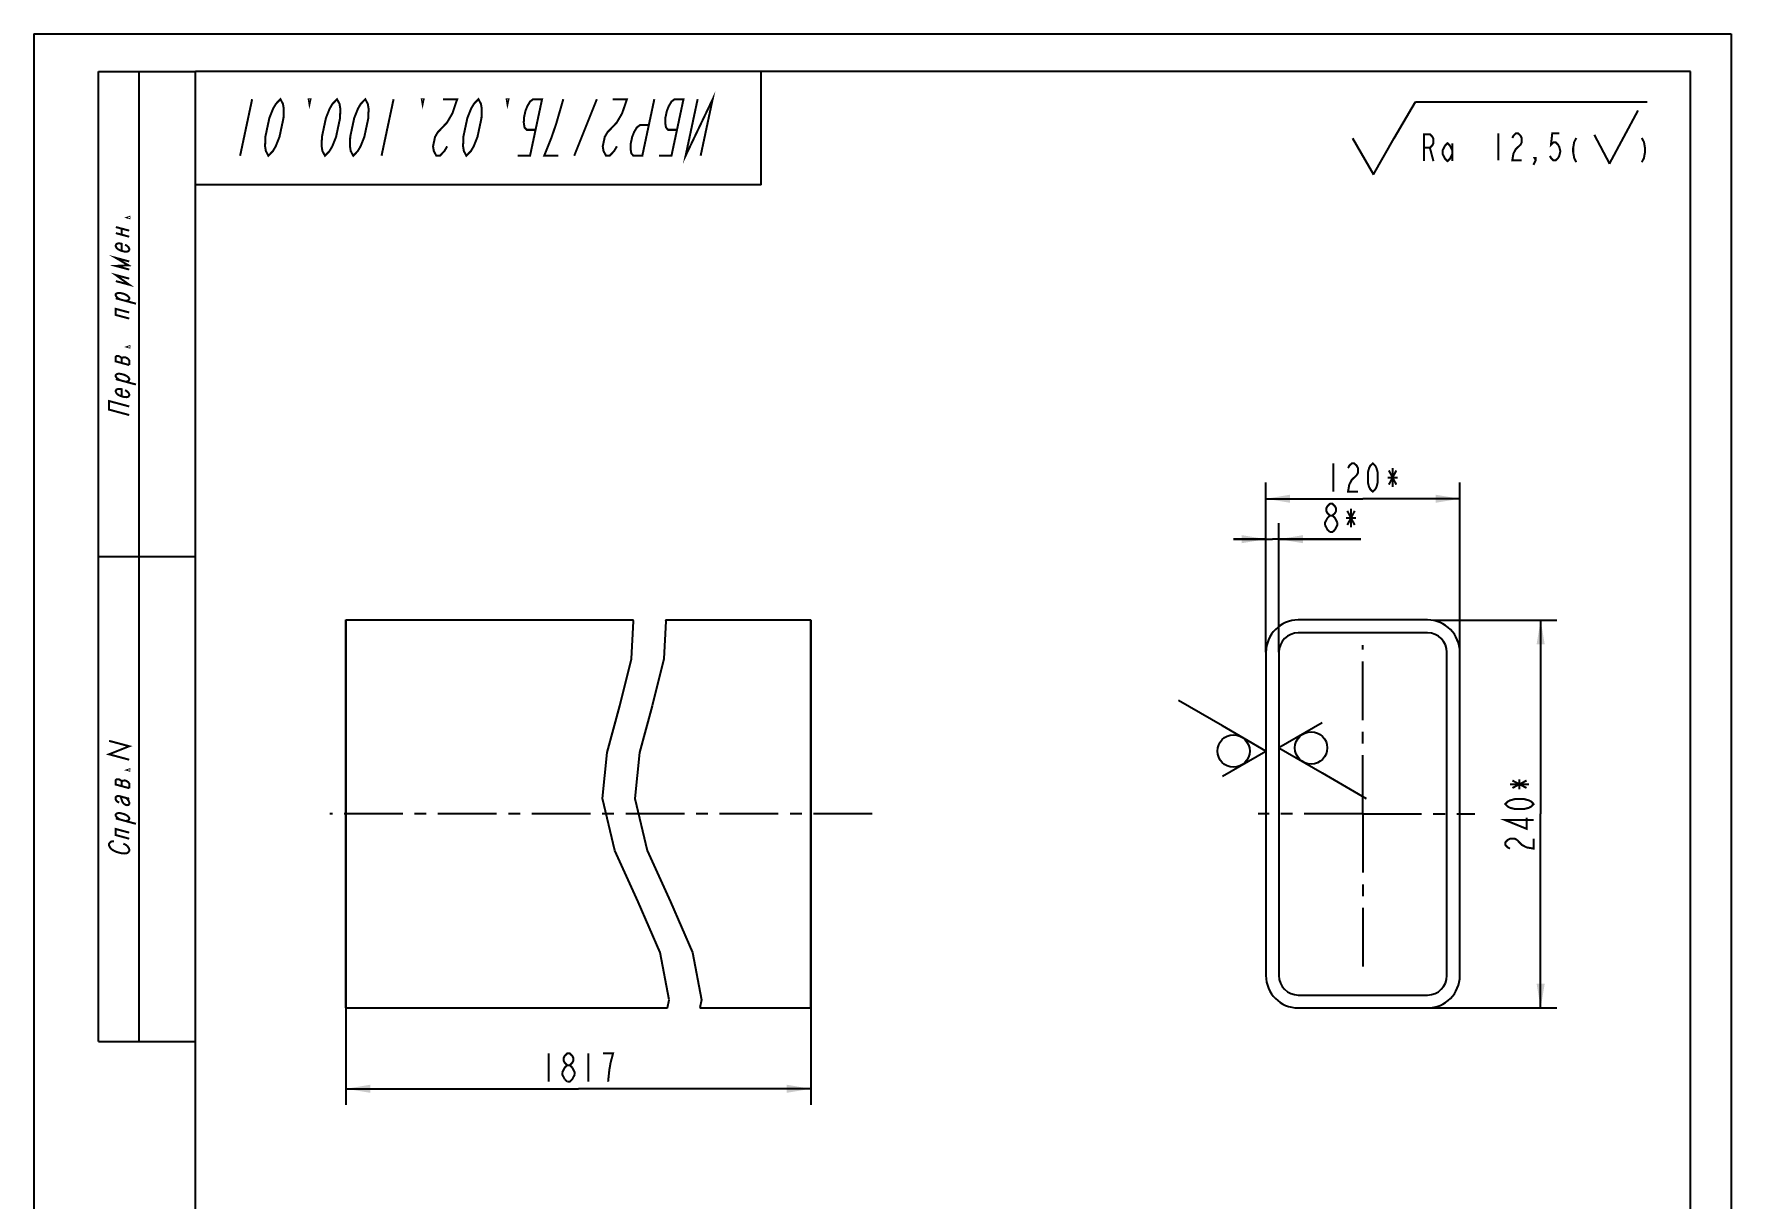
# Model space of a CAD drawing. Header units: millimetres. Extents: x 0 to 585, y 0 to 408.
# Drawn here: x 0 to 210, y 153 to 297 of the extents above; entities that cross this region are included whole.
import ezdxf

# ---------------------------------------------------------------- set-up
doc = ezdxf.new("R2010")
doc.units = ezdxf.units.MM
doc.header["$LTSCALE"] = 19.36
doc.linetypes.add('CENTER', pattern=[0.6, 0.375, -0.075, 0.075, -0.075])
doc.layers.get('0').update_dxf_attribs({"linetype": 'CONTINUOUS'})
for name, color, linetype in [('ALL_AXIS', 7, 'CONTINUOUS'), ('ALL_DIMENSIONS', 7, 'CONTINUOUS'), ('ALL_ROUND', 7, 'CONTINUOUS'), ('ALL_SURF_FIN', 7, 'CONTINUOUS')]:
    doc.layers.add(name, color=color, linetype=linetype)
doc.styles.get("Standard").update_dxf_attribs({"font": 'txt', "width": 0.7})
doc.dimstyles.new('DIMSTYLE_1', dxfattribs={"dimtxt": 3.5, "dimasz": 3, "dimexe": 0.18, "dimexo": 0.0625, "dimgap": 0.09, "dimtad": 1, "dimlfac": 5, "dimdsep": 46, "dimtxsty": 'STANDARD', "dimblk": '_FILLED', "dimblk1": '_FILLED', "dimblk2": '_FILLED', "dimcen": 0.09, "dimadec": 0, "dimazin": 0, "dimtp": 1.2, "dimtm": 1.2, "dimtfac": 1, "dimtofl": 0, "dimtmove": 0, "dimatfit": 3, "dimldrblk": '_FILLED', "dimfxl": 1, "dimtolj": 1, "dimarcsym": 0})
doc.dimstyles.new('DIMSTYLE_2', dxfattribs={"dimtxt": 3.5, "dimasz": 3, "dimexe": 0.18, "dimexo": 0.0625, "dimgap": 0.09, "dimtad": 1, "dimlfac": 5, "dimdsep": 46, "dimtxsty": 'STANDARD', "dimblk": '_FILLED', "dimblk1": '_FILLED', "dimblk2": '_FILLED', "dimcen": 0.09, "dimadec": 0, "dimazin": 0, "dimtp": 0.3, "dimtm": 0.3, "dimtfac": 1, "dimtofl": 0, "dimtmove": 0, "dimatfit": 3, "dimldrblk": '_FILLED', "dimfxl": 1, "dimtolj": 1, "dimarcsym": 0})
doc.dimstyles.new('DIMSTYLE_3', dxfattribs={"dimtxt": 3.5, "dimasz": 3, "dimexe": 0.18, "dimexo": 0.0625, "dimgap": 0.09, "dimtad": 1, "dimlfac": 5, "dimdsep": 46, "dimtxsty": 'STANDARD', "dimblk": '_FILLED', "dimblk1": '_FILLED', "dimblk2": '_FILLED', "dimcen": 0.09, "dimadec": 0, "dimazin": 0, "dimtp": 0.5, "dimtm": 0.5, "dimtfac": 1, "dimtofl": 0, "dimtmove": 0, "dimatfit": 3, "dimldrblk": '_FILLED', "dimfxl": 1, "dimtolj": 1, "dimarcsym": 0})
doc.dimstyles.new('DIMSTYLE_4', dxfattribs={"dimtxt": 3.5, "dimasz": 3, "dimexe": 0.18, "dimexo": 0.0625, "dimgap": 0.09, "dimtad": 1, "dimlfac": 5, "dimdsep": 46, "dimtxsty": 'STANDARD', "dimblk": '_FILLED', "dimblk1": '_FILLED', "dimblk2": '_FILLED', "dimcen": 0.09, "dimadec": 0, "dimazin": 0, "dimtp": 0.2, "dimtm": 0.2, "dimtfac": 1, "dimtofl": 0, "dimtmove": 0, "dimatfit": 3, "dimldrblk": '_FILLED', "dimfxl": 1, "dimtolj": 1, "dimarcsym": 0})

# ---------------------------------------------------------------- blocks, each defined once
blk = doc.blocks.new('_FILLED')
at = {"color": 0, "linetype": 'ByBlock'}
blk.add_solid([(0, 0), (-1, 0.167), (-1, -0.167)], dxfattribs=at)
blk = doc.blocks.new('*D1')
at = {"layer": 'ALL_DIMENSIONS', "color": 2, "linetype": 'Continuous'}
for p, q in [((38.61, 224.49), (38.61, 164.49)), ((96.13, 224.49), (96.13, 164.49)), ((38.61, 166.49), (67.37, 166.49)), ((96.13, 166.49), (67.37, 166.49))]:
    blk.add_line(p, q, dxfattribs=at)
at = {"layer": 'ALL_DIMENSIONS', "color": 2, "linetype": 'Continuous', "xscale": 3, "yscale": 3, "zscale": 3, "rotation": 180}
blk.add_blockref('_FILLED', (38.61, 166.49), dxfattribs=at)
at = {"layer": 'ALL_DIMENSIONS', "color": 2, "linetype": 'Continuous', "xscale": 3, "yscale": 3, "zscale": 3}
blk.add_blockref('_FILLED', (96.13, 166.49), dxfattribs=at)
blk = doc.blocks.new('*D2')
at = {"layer": 'ALL_DIMENSIONS', "color": 2, "linetype": 'Continuous'}
for p, q in [((152.44, 220.84), (152.44, 241.49)), ((152.44, 239.49), (164.44, 239.49)), ((176.44, 239.49), (164.44, 239.49)), ((176.44, 219.77), (176.44, 241.49))]:
    blk.add_line(p, q, dxfattribs=at)
at = {"layer": 'ALL_DIMENSIONS', "color": 2, "linetype": 'Continuous', "xscale": 3, "yscale": 3, "zscale": 3, "rotation": 180}
blk.add_blockref('_FILLED', (152.44, 239.49), dxfattribs=at)
at = {"layer": 'ALL_DIMENSIONS', "color": 2, "linetype": 'Continuous', "xscale": 3, "yscale": 3, "zscale": 3}
blk.add_blockref('_FILLED', (176.44, 239.49), dxfattribs=at)
blk = doc.blocks.new('*D3')
at = {"layer": 'ALL_DIMENSIONS', "color": 2, "linetype": 'Continuous'}
for p, q in [((173.16, 224.49), (188.44, 224.49)), ((186.44, 224.49), (186.44, 200.49)), ((186.44, 176.49), (186.44, 200.49)), ((172.09, 176.49), (188.44, 176.49))]:
    blk.add_line(p, q, dxfattribs=at)
at = {"layer": 'ALL_DIMENSIONS', "color": 2, "linetype": 'Continuous', "xscale": 3, "yscale": 3, "zscale": 3}
for p, rotation in [((186.44, 224.49), 90), ((186.44, 176.49), 270)]:
    blk.add_blockref('_FILLED', p, dxfattribs=dict(at, rotation=rotation))
blk = doc.blocks.new('*D4')
at = {"layer": 'ALL_DIMENSIONS', "color": 2, "linetype": 'Continuous'}
for p, q in [((152.44, 220.49), (152.44, 236.49)), ((154.04, 220.49), (154.04, 236.49)), ((152.44, 234.49), (148.44, 234.49)), ((148.44, 234.49), (153.24, 234.49)), ((164.2, 234.49), (153.24, 234.49)), ((154.04, 234.49), (164.2, 234.49))]:
    blk.add_line(p, q, dxfattribs=at)
at = {"layer": 'ALL_DIMENSIONS', "color": 2, "linetype": 'Continuous', "xscale": 3, "yscale": 3, "zscale": 3}
blk.add_blockref('_FILLED', (152.44, 234.49), dxfattribs=at)
at = {"layer": 'ALL_DIMENSIONS', "color": 2, "linetype": 'Continuous', "xscale": 3, "yscale": 3, "zscale": 3, "rotation": 180}
blk.add_blockref('_FILLED', (154.04, 234.49), dxfattribs=at)
blk = doc.blocks.new('SYM_11_BL1', base_point=(181.39, 284.12))
at = {"layer": 'ALL_SURF_FIN', "color": 2, "linetype": 'Continuous'}
for p, q in [((168.33, 284.1), (170.95, 288.6)), ((170.95, 288.6), (199.61, 288.6)), ((170.95, 288.6), (189.79, 288.6)), ((194.95, 280.92), (198.52, 287.53)), ((163.17, 284.1), (165.75, 279.63)), ((165.75, 279.63), (168.33, 284.1)), ((193.08, 284.52), (194.95, 280.92))]:
    blk.add_line(p, q, dxfattribs=at)
at = {"layer": 'ALL_SURF_FIN', "color": 2, "linetype": 'Continuous', "const_width": 0.25}
for points in [[(172, 281.27), (172, 284.59), (172.73, 284.59), (173.02, 284.31), (173.17, 284.03), (173.17, 283.48), (173.02, 283.2), (172.73, 282.93), (172, 282.93)], [(175.49, 282.1), (175.2, 281.54), (174.91, 281.27), (174.62, 281.54), (174.33, 282.1), (174.33, 282.65), (174.62, 283.2), (174.91, 283.48), (175.2, 283.2), (175.49, 282.65)], [(175.49, 283.48), (175.49, 281.27)], [(181.19, 284.69), (181.19, 281.37)], [(182.93, 284.13), (183.07, 284.41), (183.36, 284.69), (183.66, 284.69), (183.95, 284.41), (184.09, 284.13), (184.09, 283.58), (183.95, 283.3), (183.66, 283.03), (183.36, 282.75), (183.07, 282.2), (182.93, 281.37), (184.09, 281.37)], [(188.74, 284.69), (187.87, 284.69), (187.72, 283.3), (188.01, 283.58), (188.3, 283.58), (188.59, 283.3), (188.74, 283.03), (188.88, 282.47), (188.74, 281.92), (188.59, 281.64), (188.3, 281.37), (188.01, 281.37), (187.72, 281.64), (187.58, 281.92)], [(190.85, 284.13), (190.59, 283.63), (190.46, 282.89), (190.46, 282.39), (190.59, 281.64), (190.85, 281.14)], [(198.95, 284.13), (199.22, 283.63), (199.35, 282.89), (199.35, 282.39), (199.22, 281.64), (198.95, 281.14)], [(172.73, 282.93), (173.17, 281.27)], [(185.83, 281.37), (185.69, 281.64), (185.83, 281.64), (185.83, 281.37), (185.54, 280.81)]]:
    blk.add_lwpolyline(points, dxfattribs=at)
blk = doc.blocks.new('SF0_BL2', base_point=(147.04, 209.86))
at = {"layer": 'ALL_SURF_FIN', "color": 2, "linetype": 'Continuous'}
for p, q in [((147.06, 211.38), (141.64, 214.54)), ((152.44, 208.28), (147.06, 211.38)), ((147.06, 205.17), (152.44, 208.28))]:
    blk.add_line(p, q, dxfattribs=at)
blk.add_circle((148.44, 208.28), 2, dxfattribs=at)
blk = doc.blocks.new('SF1_BL3', base_point=(159.45, 207.08))
at = {"layer": 'ALL_SURF_FIN', "color": 2, "linetype": 'Continuous'}
for p, q in [((159.42, 211.77), (154.04, 208.66)), ((154.04, 208.66), (159.42, 205.56)), ((159.42, 205.56), (164.85, 202.4))]:
    blk.add_line(p, q, dxfattribs=at)
blk.add_circle((158.04, 208.66), 2, dxfattribs=at)

msp = doc.modelspace()

# ---------------------------------------------------------------- linework, layer by layer
at = {"color": 7, "linetype": 'Continuous'}
for p, q in [((0, 297), (0, 0)), ((0, 297), (210, 297)), ((210, 297), (210, 0)), ((8, 172.3499), (8, 292.3499)), ((8, 292.3499), (20, 292.3499)), ((13, 172.3499), (13, 292.3499)), ((90, 292.3499), (20, 292.3499)), ((20, 278.3499), (20, 292.3499)), ((20, 172.3499), (20, 292.3499)), ((20, 5), (20, 292.3499)), ((205, 292.3499), (20, 292.3499)), ((90, 278.3499), (90, 292.3499)), ((205, 5), (205, 292.3499)), ((90, 278.3499), (20, 278.3499)), ((8, 232.3499), (20, 232.3499)), ((73.9327, 219.6705), (74.2016, 224.3271)), ((74.2016, 224.3271), (74.1589, 224.492)), ((78.2017, 224.3271), (77.9327, 219.6705)), ((78.159, 224.492), (78.2017, 224.3271)), ((172.4437, 222.892), (156.4437, 222.892)), ((72.5039, 213.8826), (73.9327, 219.6705)), ((77.9327, 219.6705), (76.5039, 213.8826)), ((154.0437, 220.492), (154.0437, 180.492)), ((174.8437, 180.492), (174.8437, 220.492)), ((70.9324, 208.1013), (72.5039, 213.8826)), ((76.5039, 213.8826), (74.9324, 208.1013)), ((70.3584, 202.3948), (70.9324, 208.1013)), ((74.9324, 208.1013), (74.3584, 202.3948)), ((71.8849, 195.9602), (70.3584, 202.3948)), ((74.3584, 202.3948), (75.8849, 195.9602)), ((74.7654, 189.6335), (71.8849, 195.9602)), ((75.8849, 195.9602), (78.7654, 189.6335)), ((77.507, 183.3319), (74.7654, 189.6335)), ((78.7654, 189.6335), (81.507, 183.3319)), ((78.6228, 177.5081), (77.507, 183.3319)), ((81.507, 183.3319), (82.6229, 177.5081)), ((78.3825, 176.492), (78.6228, 177.5081)), ((82.6229, 177.5081), (82.3825, 176.492)), ((156.4437, 178.092), (172.4437, 178.092)), ((8, 172.3499), (20, 172.3499))]:
    msp.add_line(p, q, dxfattribs=at)
at = {"color": 2, "linetype": 'Continuous', "const_width": 0.25}
for points in [[(82.4965, 281.9281), (83.9844, 288.9281), (80.6371, 281.9281), (82.125, 288.9281)], [(25.5121, 281.9281), (27, 288.9281)], [(30.5, 288.9281), (30.8135, 288.3448), (30.9083, 287.7614), (30.879, 286.5948), (30.3831, 284.2614), (29.9163, 283.0948), (29.5736, 282.5114), (29.0121, 281.9281), (28.6986, 282.5114), (28.6038, 283.0948), (28.6331, 284.2614), (29.129, 286.5948), (29.5958, 287.7614), (29.9385, 288.3448), (30.5, 288.9281)], [(34, 288.9281), (34.2187, 288.9281), (34.0948, 288.3448), (34, 288.9281)], [(37.5, 288.9281), (37.8135, 288.3448), (37.9083, 287.7614), (37.879, 286.5948), (37.3831, 284.2614), (36.9163, 283.0948), (36.5736, 282.5114), (36.0121, 281.9281), (35.6986, 282.5114), (35.6038, 283.0948), (35.6331, 284.2614), (36.129, 286.5948), (36.5958, 287.7614), (36.9385, 288.3448), (37.5, 288.9281)], [(41, 288.9281), (41.3135, 288.3448), (41.4083, 287.7614), (41.379, 286.5948), (40.8831, 284.2614), (40.4163, 283.0948), (40.0736, 282.5114), (39.5121, 281.9281), (39.1986, 282.5114), (39.1038, 283.0948), (39.1331, 284.2614), (39.629, 286.5948), (40.0958, 287.7614), (40.4385, 288.3448), (41, 288.9281)], [(43.0121, 281.9281), (44.5, 288.9281)], [(48, 288.9281), (48.2188, 288.9281), (48.0948, 288.3448), (48, 288.9281)], [(51.1351, 283.0948), (50.7923, 282.5114), (50.2308, 281.9281), (49.7934, 281.9281), (49.4798, 282.5114), (49.3851, 283.0948), (49.6331, 284.2614), (49.9758, 284.8448), (50.5373, 285.4281), (51.0988, 286.0114), (51.7843, 287.1781), (52.375, 288.9281), (50.625, 288.9281)], [(55, 288.9281), (55.3135, 288.3448), (55.4083, 287.7614), (55.379, 286.5948), (54.8831, 284.2614), (54.4163, 283.0948), (54.0736, 282.5114), (53.5121, 281.9281), (53.1986, 282.5114), (53.1038, 283.0948), (53.1331, 284.2614), (53.629, 286.5948), (54.0958, 287.7614), (54.4385, 288.3448), (55, 288.9281)], [(58.5, 288.9281), (58.7187, 288.9281), (58.5948, 288.3448), (58.5, 288.9281)], [(62.0691, 285.1364), (60.9753, 285.1364), (60.7092, 285.4281), (60.6144, 286.0114), (60.629, 286.5948), (60.815, 287.4698), (61.0484, 288.0531), (61.3911, 288.6364), (61.7812, 288.9281), (62.875, 288.9281), (61.3871, 281.9281), (59.8558, 281.9281)], [(65.5, 288.9281), (64.6613, 286.0114), (64.0706, 284.2614), (63.6038, 283.0948), (63.1371, 281.9281), (64.8871, 281.9281)], [(69.6562, 288.9281), (66.8559, 281.9281)], [(72.1351, 283.0948), (71.7923, 282.5114), (71.2309, 281.9281), (70.7934, 281.9281), (70.4798, 282.5114), (70.3851, 283.0948), (70.6331, 284.2614), (70.9758, 284.8448), (71.5373, 285.4281), (72.0988, 286.0114), (72.7843, 287.1781), (73.375, 288.9281), (71.625, 288.9281)], [(76.0837, 285.7198), (74.9899, 285.7198), (74.5998, 285.4281), (74.2571, 284.8448), (74.0237, 284.2614), (73.8377, 283.3864), (73.8231, 282.8031), (73.9178, 282.2198), (74.184, 281.9281), (75.2777, 281.9281), (76.7656, 288.9281)], [(79.5691, 285.1364), (78.4753, 285.1364), (78.2092, 285.4281), (78.1144, 286.0114), (78.129, 286.5948), (78.315, 287.4698), (78.5484, 288.0531), (78.8911, 288.6364), (79.2812, 288.9281), (80.375, 288.9281), (78.8871, 281.9281), (77.3559, 281.9281)], [(10.1274, 273.109), (11.7941, 272.6624)], [(10.8566, 272.1636), (10.8566, 272.9136)], [(11.7941, 274.3499), (11.7941, 274.2249), (11.5858, 274.2807), (11.7941, 274.3499)], [(10.1274, 272.359), (11.7941, 271.9124)], [(11.2733, 270.9269), (11.4816, 270.8086), (11.6899, 270.6278), (11.7941, 270.4124), (11.7941, 270.2874), (11.6899, 270.1278), (11.4816, 270.0586), (11.1691, 270.0799), (10.7524, 270.1915), (10.4399, 270.3377), (10.2316, 270.5186), (10.1274, 270.734), (10.1274, 270.859), (10.2316, 271.0186), (10.4399, 271.0877), (10.7524, 271.0665), (10.8566, 271.0386), (10.8566, 270.1636)], [(11.7941, 267.8499), (10.1274, 268.2965), (11.6899, 268.3778), (10.1274, 269.2965), (11.7941, 268.8499)], [(10.1274, 266.4215), (11.7941, 265.9749), (10.1274, 267.1715), (11.7941, 266.7249)], [(10.6483, 264.1569), (10.4399, 264.2753), (10.2316, 264.4561), (10.1274, 264.609), (10.1274, 264.7965), (10.2316, 264.8936), (10.4399, 264.9628), (10.7524, 264.9415), (11.1691, 264.8299), (11.4816, 264.6836), (11.6899, 264.5028), (11.7941, 264.3499), (11.7941, 264.2249), (11.6899, 264.0653), (11.4816, 263.9961), (11.2733, 263.9895)], [(10.1274, 264.2965), (12.6274, 263.6266)], [(11.7941, 261.7874), (10.1274, 262.234), (10.1274, 262.984), (11.7941, 262.5374)], [(11.7941, 258.3499), (11.7941, 258.2249), (11.5858, 258.2807), (11.7941, 258.3499)], [(11.7941, 256.0374), (10.1274, 256.484), (10.1274, 257.0465), (10.2316, 257.1436), (10.4399, 257.1502), (10.5441, 257.1223), (10.7524, 257.004), (10.8566, 256.8511), (10.8566, 256.2886)], [(11.7941, 256.0374), (11.7941, 256.5999), (11.6899, 256.7528), (11.5858, 256.8432), (11.3774, 256.9615), (11.2733, 256.9895), (11.0649, 256.9828), (10.9608, 256.9482), (10.8566, 256.8511)], [(10.6483, 254.1569), (10.4399, 254.2752), (10.2316, 254.4561), (10.1274, 254.609), (10.1274, 254.7965), (10.2316, 254.8936), (10.4399, 254.9627), (10.7524, 254.9415), (11.1691, 254.8299), (11.4816, 254.6836), (11.6899, 254.5028), (11.7941, 254.3499), (11.7941, 254.2249), (11.6899, 254.0653), (11.4816, 253.9961), (11.2733, 253.9895)], [(10.1274, 254.2965), (12.6274, 253.6266)], [(11.2733, 252.927), (11.4816, 252.8086), (11.6899, 252.6278), (11.7941, 252.4124), (11.7941, 252.2874), (11.6899, 252.1278), (11.4816, 252.0586), (11.1691, 252.0799), (10.7524, 252.1915), (10.4399, 252.3377), (10.2316, 252.5186), (10.1274, 252.734), (10.1274, 252.859), (10.2316, 253.0186), (10.4399, 253.0877), (10.7524, 253.0665), (10.8566, 253.0386), (10.8566, 252.1636)], [(11.7941, 249.8499), (9.2941, 250.5198), (9.2941, 251.5823), (11.7941, 250.9124)], [(11.7941, 207.2041), (9.2941, 207.8739), (11.7941, 208.8707), (9.2941, 209.5406)], [(11.7941, 205.9957), (11.7941, 205.8707), (11.5858, 205.9266), (11.7941, 205.9957)], [(11.7941, 203.6832), (10.1274, 204.1298), (10.1274, 204.6923), (10.2316, 204.7894), (10.4399, 204.7961), (10.5441, 204.7682), (10.7524, 204.6498), (10.8566, 204.4969), (10.8566, 203.9344)], [(11.7941, 203.6832), (11.7941, 204.2457), (11.6899, 204.3986), (11.5858, 204.4891), (11.3774, 204.6074), (11.2733, 204.6353), (11.0649, 204.6286), (10.9608, 204.594), (10.8566, 204.4969)], [(10.5441, 201.8932), (10.3358, 202.0115), (10.2316, 202.1019), (10.1274, 202.2548), (10.1274, 202.5673), (10.2316, 202.6644), (10.3358, 202.699), (10.5441, 202.7057), (11.6899, 202.3986), (11.7941, 202.4332)], [(10.6483, 202.6778), (10.7524, 202.5873), (10.8566, 202.2469), (10.9608, 201.969), (11.0649, 201.8161), (11.1691, 201.7257), (11.3774, 201.6074), (11.4816, 201.5795), (11.6899, 201.5862), (11.7941, 201.7457), (11.7941, 201.9332), (11.6899, 202.1487), (11.5858, 202.3016), (11.3774, 202.4824)], [(10.6483, 199.8028), (10.4399, 199.9211), (10.2316, 200.1019), (10.1274, 200.2548), (10.1274, 200.4423), (10.2316, 200.5394), (10.4399, 200.6086), (10.7524, 200.5873), (11.1691, 200.4757), (11.4816, 200.3295), (11.6899, 200.1487), (11.7941, 199.9957), (11.7941, 199.8707), (11.6899, 199.7111), (11.4816, 199.642), (11.2733, 199.6353)], [(10.1274, 199.9423), (12.6274, 199.2724)], [(11.7941, 197.4332), (10.1274, 197.8798), (10.1274, 198.6298), (11.7941, 198.1832)], [(9.9191, 197.1231), (9.7108, 197.1165), (9.5024, 197.0473), (9.3983, 196.9502), (9.2941, 196.7906), (9.2941, 196.6031), (9.3983, 196.3877), (9.5024, 196.2348), (9.7108, 196.054), (9.9191, 195.9356), (10.2316, 195.7894), (10.8566, 195.6219), (11.1691, 195.6007), (11.3774, 195.6074), (11.5858, 195.6766), (11.6899, 195.7736), (11.7941, 195.9332), (11.7941, 196.1207), (11.6899, 196.3361), (11.5858, 196.489), (11.3774, 196.6699), (11.0649, 196.8161)]]:
    msp.add_lwpolyline(points, dxfattribs=at)
at = {"color": 7, "linetype": 'Continuous'}
for centre, start, end in [((156.4437, 220.492), 90, 180), ((172.4437, 220.492), 0, 90), ((156.4437, 180.492), 180, 270), ((172.4437, 180.492), 270, 360)]:
    msp.add_arc(centre, 2.4, start, end, dxfattribs=at)
at = {"layer": 'ALL_AXIS', "color": 7, "linetype": 'CENTER'}
for p, q in [((164.4437, 200.492), (164.4437, 221.3817)), ((103.7185, 200.492), (36.6068, 200.492)), ((164.4437, 200.492), (151.4955, 200.492)), ((164.4437, 200.492), (164.4437, 180.616)), ((164.4437, 200.492), (178.3125, 200.492))]:
    msp.add_line(p, q, dxfattribs=at)
at = {"layer": 'ALL_DIMENSIONS', "color": 2, "linetype": 'Continuous', "const_width": 0.25}
for points in [[(160.7687, 243.8669), (160.7687, 240.367)], [(162.6062, 243.2836), (162.7593, 243.5753), (163.0656, 243.8669), (163.3718, 243.8669), (163.6781, 243.5753), (163.8312, 243.2836), (163.8312, 242.7003), (163.6781, 242.4086)], [(165.6687, 240.367), (165.3625, 240.6586), (165.2093, 240.9503), (165.0562, 241.5336), (165.0562, 242.7003), (165.2093, 243.2836), (165.3625, 243.5753), (165.6687, 243.8669), (165.975, 243.5753), (166.1281, 243.2836), (166.2812, 242.7003), (166.2812, 241.5336), (166.1281, 240.9503), (165.975, 240.6586), (165.6687, 240.367)], [(163.6781, 242.4086), (163.0656, 241.8253), (162.7593, 241.2419), (162.6062, 240.367), (163.8312, 240.367)], [(167.5062, 242.117), (168.7312, 242.117)], [(167.6593, 241.2419), (168.5781, 242.992)], [(167.6593, 242.992), (168.5781, 241.2419)], [(168.1187, 243.2836), (168.1187, 240.9503)], [(160.3683, 237.4086), (160.062, 237.7003), (159.9089, 237.992), (159.9089, 238.2836), (160.062, 238.5753), (160.3683, 238.867), (160.6745, 238.867), (160.9808, 238.5753), (161.1339, 238.2836), (161.1339, 237.992), (160.9808, 237.7003), (160.6745, 237.4086)], [(160.062, 237.1169), (160.3683, 237.4086), (160.6745, 237.4086), (160.9808, 237.1169), (161.287, 236.5336)], [(162.512, 236.242), (163.4308, 237.992)], [(162.512, 237.992), (163.4308, 236.242)], [(162.9714, 238.2836), (162.9714, 235.9503)], [(159.7558, 236.242), (159.7558, 236.5336), (160.062, 237.1169)], [(160.3683, 235.367), (160.062, 235.6586), (159.7558, 236.242)], [(160.9808, 235.6586), (160.6745, 235.367), (160.3683, 235.367)], [(161.287, 236.5336), (161.287, 236.242), (160.9808, 235.6586)], [(162.3589, 237.1169), (163.5839, 237.1169)], [(182.652, 204.167), (184.9854, 204.167)], [(182.9437, 203.7076), (184.6937, 204.6263)], [(184.6937, 203.7076), (182.9437, 204.6263)], [(183.8187, 203.5545), (183.8187, 204.7795)], [(185.5687, 201.7169), (185.277, 201.4107), (184.9854, 201.2576), (184.402, 201.1044), (183.2354, 201.1044), (182.652, 201.2576), (182.3604, 201.4107), (182.0687, 201.7169), (182.3604, 202.0232), (182.652, 202.1763), (183.2354, 202.3294), (184.402, 202.3294), (184.9854, 202.1763), (185.277, 202.0232), (185.5687, 201.7169)], [(185.5687, 199.7263), (182.0687, 199.7263), (184.6937, 198.6545), (184.6937, 200.0326)], [(182.652, 196.2044), (182.3604, 196.3576), (182.0687, 196.6638), (182.0687, 196.9701), (182.3604, 197.2763), (182.652, 197.4295), (183.2354, 197.4295), (183.527, 197.2763)], [(183.527, 197.2763), (184.1104, 196.6638), (184.6937, 196.3576), (185.5687, 196.2044), (185.5687, 197.4295)], [(63.6954, 170.867), (63.6954, 167.367)], [(65.9923, 169.4086), (65.6861, 169.7003), (65.5329, 169.9919), (65.5329, 170.2836), (65.6861, 170.5753), (65.9923, 170.867), (66.2986, 170.867), (66.6048, 170.5753), (66.7579, 170.2836), (66.7579, 169.9919), (66.6048, 169.7003), (66.2986, 169.4086)], [(68.5954, 170.867), (68.5954, 167.367)], [(71.3517, 169.7003), (71.6579, 170.867), (70.4329, 170.867)], [(65.3798, 168.5336), (65.6861, 169.117), (65.9923, 169.4086), (66.2986, 169.4086), (66.6048, 169.117)], [(65.6861, 167.6586), (65.3798, 168.2419), (65.3798, 168.5336)], [(66.9111, 168.2419), (66.6048, 167.6586), (66.2986, 167.367), (65.9923, 167.367)], [(66.6048, 169.117), (66.9111, 168.5336), (66.9111, 168.2419)], [(71.0454, 167.367), (71.1986, 168.8253), (71.3517, 169.7003)], [(65.9923, 167.367), (65.6861, 167.6586)]]:
    msp.add_lwpolyline(points, dxfattribs=at)
at = {"layer": 'ALL_ROUND', "color": 7, "linetype": 'Continuous'}
for p, q in [((38.6068, 176.492), (38.6068, 224.492)), ((38.6068, 224.492), (74.1589, 224.492)), ((78.159, 224.492), (96.1341, 224.492)), ((96.1341, 176.492), (96.1341, 224.492)), ((172.4437, 224.492), (156.4437, 224.492)), ((152.4437, 220.492), (152.4437, 180.492)), ((176.4437, 180.492), (176.4437, 220.492)), ((38.6068, 176.492), (78.3825, 176.492)), ((82.3825, 176.492), (96.1341, 176.492)), ((156.4437, 176.492), (172.4437, 176.492))]:
    msp.add_line(p, q, dxfattribs=at)
for centre, start, end in [((156.4437, 220.492), 90, 180), ((172.4437, 220.492), 0, 90), ((156.4437, 180.492), 180, 270), ((172.4437, 180.492), 270, 360)]:
    msp.add_arc(centre, 4, start, end, dxfattribs=at)

# ---------------------------------------------------------------- block references
at = {"layer": 'ALL_SURF_FIN', "color": 2, "linetype": 'Continuous'}
for name, p in [('SYM_11_BL1', (181.3916, 284.1172)), ('SF0_BL2', (147.0404, 209.8572)), ('SF1_BL3', (159.447, 207.0842))]:
    msp.add_blockref(name, p, dxfattribs=at)

# ---------------------------------------------------------------- dimensions: what is measured, and where the dimension line sits
at = {"layer": 'ALL_DIMENSIONS', "color": 2, "linetype": 'Continuous'}
for base, p1, p2, dimstyle, picture, middle in [((176.4437, 239.492), (152.4437, 220.8449), (176.4437, 219.7705), 'DIMSTYLE_2', '*D2', (159.5437, 240.367)), ((154.0437, 234.492), (152.4437, 220.492), (154.0437, 220.492), 'DIMSTYLE_4', '*D4', (159.2964, 235.367))]:
    dim = msp.add_linear_dim(base=base, p1=p1, p2=p2, text='<>*', dimstyle=dimstyle, dxfattribs=at)
    dim.commit()
    dim.dimension.update_dxf_attribs({"geometry": picture, "text_midpoint": middle, "dimtype": 160})
dim = msp.add_linear_dim(base=(38.6068, 166.492), p1=(96.1341, 224.492), p2=(38.6068, 224.492), angle=180, dimstyle='DIMSTYLE_1', dxfattribs=at)
dim.commit()
dim.dimension.update_dxf_attribs({"geometry": '*D1', "text_midpoint": (62.4704, 167.367), "dimtype": 160})
dim = msp.add_linear_dim(base=(186.4437, 176.492), p1=(173.1629, 224.492), p2=(172.0885, 176.492), angle=270, text='<>*', dimstyle='DIMSTYLE_3', dxfattribs=at)
dim.commit()
dim.dimension.update_dxf_attribs({"geometry": '*D3', "text_midpoint": (185.5687, 195.592), "dimtype": 160})

doc.saveas('drawing.dxf')
